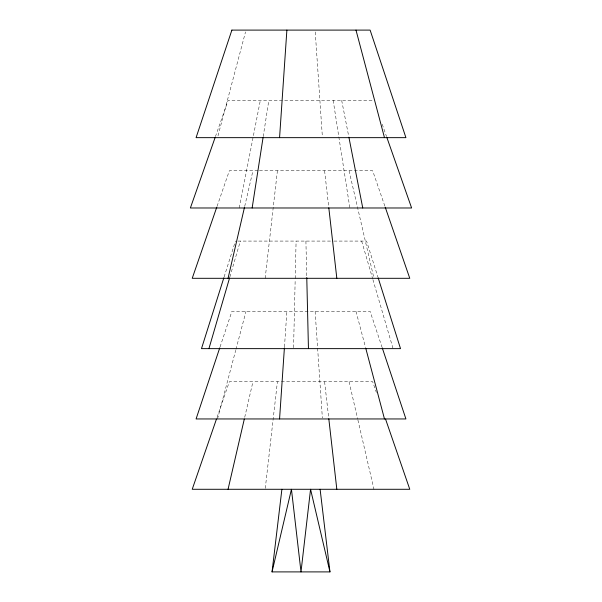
<?xml version="1.0" encoding="UTF-8"?>
<svg xmlns="http://www.w3.org/2000/svg" width="602" height="602" viewBox="0 0 602 602"><rect width="100%" height="100%" fill="white"/><g stroke="black" fill="none" stroke-linecap="round" stroke-linejoin="round"><path stroke-width="0.45" stroke-dasharray="3.01 2.26" d="M293.573 347.7L295.183 279.418M295.206 278.485L296.094 241.078M284.468 346.94L286.883 311.4M265.173 278.305L277.402 170.75M265.279 488.357L277.402 381.728M263.209 136.586L268.816 100.429M239.242 207.983L260.32 100.429M244.721 206.298L252.945 170.75M244.721 417.276L252.945 381.728M217.992 135.849L245.526 31.906M217.518 418.954L235.713 350.266M235.946 349.363L246.007 311.4M229.874 276.928L240.348 241.078M224.125 276.928L235.442 241.078M220.054 346.955L231.883 311.4L370.117 311.4L381.946 346.955M217.074 206.305L229.347 170.75L258.529 170.75M217.074 417.284L229.347 381.728L372.653 381.728L376.333 392.391M215.448 136.571L228.135 100.429L373.865 100.429M259.462 170.75L372.653 170.75L384.926 206.305M237.895 241.078L332.966 241.078M333.899 241.078L366.558 241.078L377.875 276.928M382.217 124.23L386.552 136.571M361.651 241.078L372.646 278.718M372.909 279.614L393.068 348.633M355.993 311.4L365.572 347.557M349.055 170.75L373.526 276.484M349.055 381.728L357.701 419.097M357.912 420.008L373.947 489.283M341.68 100.429L348.708 136.278M333.184 100.429L349.852 207.983M324.598 170.75L328.707 206.915M324.598 381.728L328.707 417.886M315.245 31.974L322.303 135.789M315.117 311.4L322.371 418.021M305.906 241.078L306.749 276.619"/><path stroke-width="0.9" d="M279.569 137.655L286.883 30.1M279.569 418.954L284.4 347.873M320.106 489.283L329.956 571.9L272.044 571.9L281.894 489.283M252.148 207.983L263.066 137.512M228.053 278.305L244.51 207.208M228.053 489.283L244.299 419.097M272.044 571.9L291.443 489.283L301 571.9L310.557 489.283L329.956 571.9M208.932 348.633L229.61 277.823M223.839 277.823L201.482 348.633L400.518 348.633L378.161 277.823M219.753 347.843L196.079 418.954L405.921 418.954L382.247 347.843M216.765 207.193L192.226 278.305L409.774 278.305L385.235 207.193M216.464 419.06L192.226 489.283L409.774 489.283L385.536 419.06M215.14 137.452L190.382 207.983L411.617 207.983L386.86 137.452M355.993 30.1L384.482 137.655M365.813 348.46L384.482 418.954M348.889 137.196L362.758 207.983M328.812 207.84L336.827 278.305M328.812 418.811L336.827 489.283M306.772 277.552L308.45 348.633M231.883 30.1L196.079 137.655L405.921 137.655L370.117 30.1L231.883 30.1"/></g></svg>
